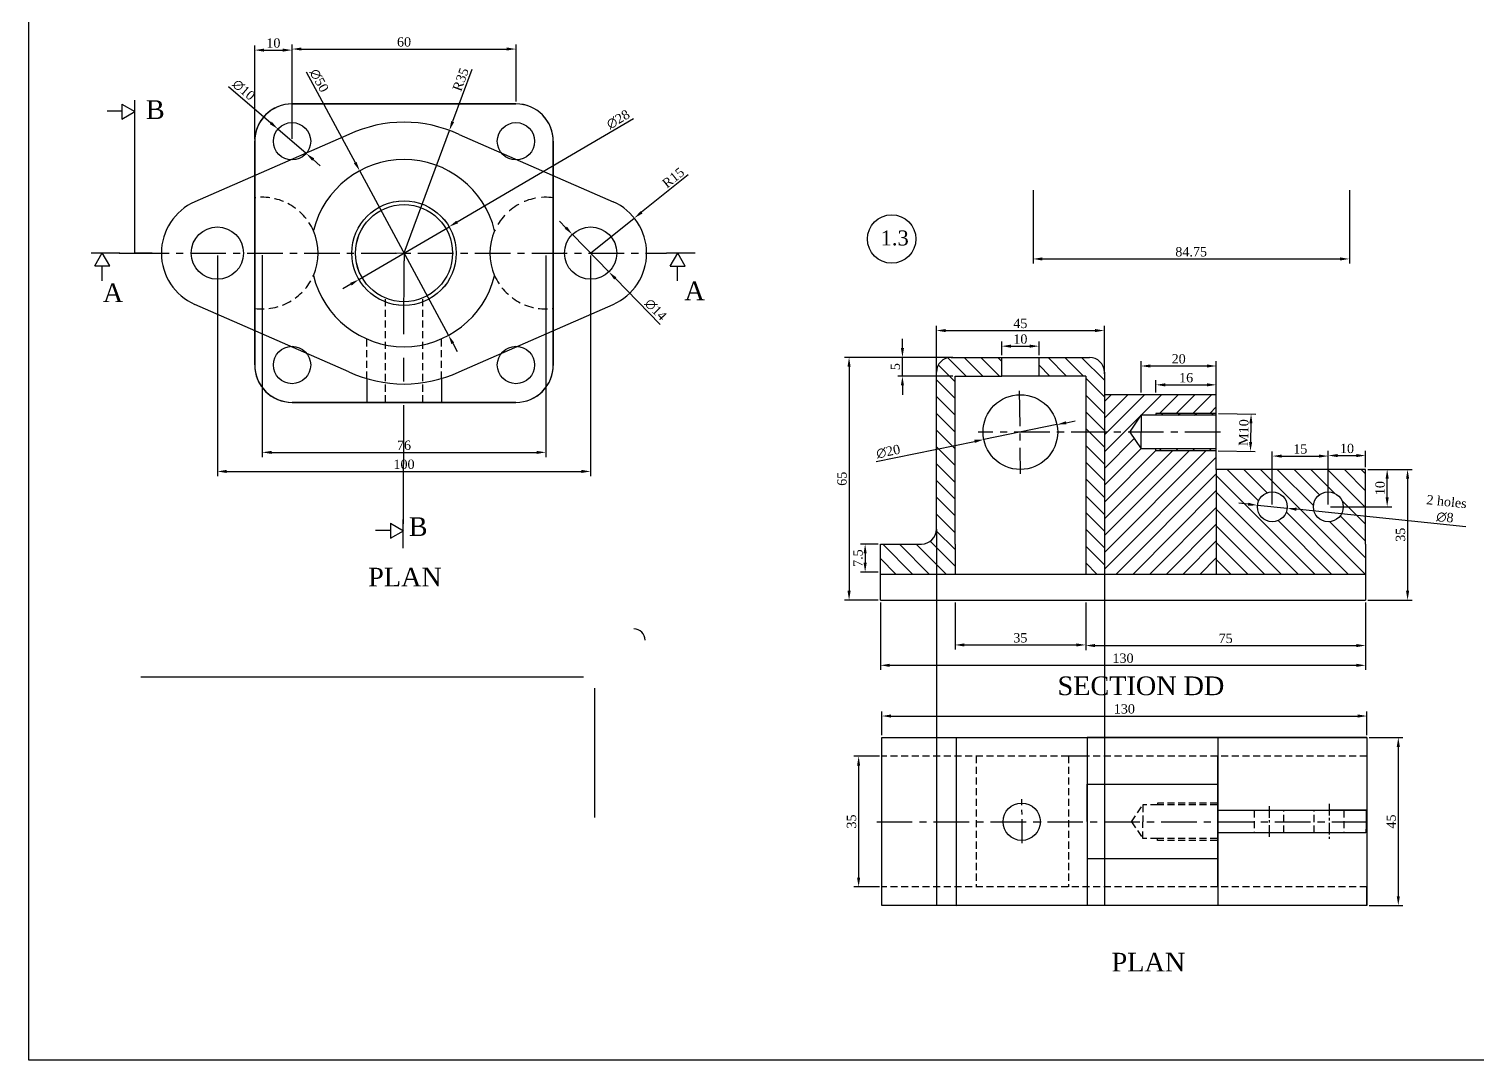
# Model space of a CAD drawing. Header units: millimetres. Extents: x 17593 to 18315, y 2552 to 2968.
# Drawn here: x 17592.6 to 17980.5, y 2551.6 to 2827.7 of the extents above; entities that cross this region are included whole.
import ezdxf

# ---------------------------------------------------------------- set-up
doc = ezdxf.new("R2010")
doc.units = ezdxf.units.MM
doc.linetypes.add('CENTER', pattern=[50.8, 31.75, -6.35, 6.35, -6.35])
doc.linetypes.add('HIDDEN', pattern=[9.525, 6.35, -3.175])
doc.styles.get("Standard").update_dxf_attribs({"font": 'times.ttf'})
doc.dimstyles.new('ISO-25', dxfattribs={"dimtxt": 2.5, "dimasz": 2.5, "dimexe": 1.25, "dimexo": 0.625, "dimtad": 1, "dimdsep": 46, "dimtxsty": 'Standard', "dimcen": 2.5, "dimclrd": 3, "dimclre": 3, "dimclrt": 4, "dimadec": 0, "dimazin": 0, "dimtfac": 1, "dimtmove": 0, "dimatfit": 3, "dimfxl": 1, "dimarcsym": 0})
pattern_1 = [(135, (-50.033, 9.7486), (-2.24506403, -2.24506403), [])]

# ---------------------------------------------------------------- blocks, each defined once
blk = doc.blocks.new('*D1')
at = {"color": 3, "lineweight": -2, "transparency": 16777216}
for p, q in [((17646.1, 2812.28), (17657.41, 2802.5)), ((17666.86, 2794.32), (17659.3, 2800.86)), ((17668.75, 2792.68), (17670.64, 2791.04))]:
    blk.add_line(p, q, dxfattribs=at)
at = {"color": 3, "transparency": 16777216}
for points in [[(17657.68, 2802.81), (17657.13, 2802.18), (17659.3, 2800.86)], [(17669.02, 2793), (17668.48, 2792.37), (17666.86, 2794.32)]]:
    blk.add_solid(points, dxfattribs=at)
at = {"layer": 'Defpoints', "color": 0, "transparency": 16777216}
for p in [(17659.3, 2800.86), (17666.86, 2794.32)]:
    blk.add_point(p, dxfattribs=at)
at = {"color": 4, "transparency": 16777216, "insert": (17650.14, 2811.34), "char_height": 2.5, "attachment_point": 5, "rotation": 319.1203}
blk.add_mtext('∅10', dxfattribs=at)
blk = doc.blocks.new('*D2')
at = {"color": 3, "lineweight": -2, "transparency": 16777216}
for p, q in [((17711.27, 2816.8), (17706.1, 2802.85)), ((17693.08, 2767.68), (17705.24, 2800.5))]:
    blk.add_line(p, q, dxfattribs=at)
at = {"color": 3, "transparency": 16777216}
blk.add_solid([(17705.71, 2802.99), (17706.49, 2802.7), (17705.24, 2800.5)], dxfattribs=at)
at = {"layer": 'Defpoints', "color": 0, "transparency": 16777216}
for p in [(17705.24, 2800.5), (17693.08, 2767.68)]:
    blk.add_point(p, dxfattribs=at)
at = {"color": 4, "transparency": 16777216, "insert": (17708.26, 2814.13), "char_height": 2.5, "attachment_point": 5, "rotation": 69.6741}
blk.add_mtext('R35', dxfattribs=at)
blk = doc.blocks.new('*D3')
at = {"color": 3, "lineweight": -2, "transparency": 16777216}
for p, q in [((17663.08, 2808.21), (17663.08, 2823.53)), ((17665.58, 2822.28), (17720.58, 2822.28)), ((17723.08, 2808.21), (17723.08, 2823.53))]:
    blk.add_line(p, q, dxfattribs=at)
at = {"color": 3, "transparency": 16777216}
for points in [[(17665.58, 2822.7), (17665.58, 2821.87), (17663.08, 2822.28)], [(17720.58, 2822.7), (17720.58, 2821.87), (17723.08, 2822.28)]]:
    blk.add_solid(points, dxfattribs=at)
at = {"layer": 'Defpoints', "color": 0, "transparency": 16777216}
for p in [(17723.08, 2822.28), (17663.08, 2807.59), (17723.08, 2807.59)]:
    blk.add_point(p, dxfattribs=at)
at = {"color": 4, "transparency": 16777216, "insert": (17693.08, 2824.18), "char_height": 2.5, "attachment_point": 5}
blk.add_mtext('60', dxfattribs=at)
blk = doc.blocks.new('*D4')
at = {"color": 3, "lineweight": -2, "transparency": 16777216}
for p, q in [((17653.08, 2798.12), (17653.08, 2823.24)), ((17655.58, 2821.99), (17660.58, 2821.99)), ((17663.08, 2798.21), (17663.08, 2823.24))]:
    blk.add_line(p, q, dxfattribs=at)
at = {"color": 3, "transparency": 16777216}
for points in [[(17655.58, 2822.4), (17655.58, 2821.57), (17653.08, 2821.99)], [(17660.58, 2822.4), (17660.58, 2821.57), (17663.08, 2821.99)]]:
    blk.add_solid(points, dxfattribs=at)
at = {"layer": 'Defpoints', "color": 0, "transparency": 16777216}
for p in [(17663.08, 2821.99), (17653.08, 2797.49), (17663.08, 2797.59)]:
    blk.add_point(p, dxfattribs=at)
at = {"color": 4, "transparency": 16777216, "insert": (17658.08, 2823.88), "char_height": 2.5, "attachment_point": 5}
blk.add_mtext('10', dxfattribs=at)
blk = doc.blocks.new('*D5')
at = {"color": 3, "lineweight": -2, "transparency": 16777216}
for p, q in [((17666.9, 2816.15), (17680.01, 2791.88)), ((17704.96, 2745.69), (17681.2, 2789.68)), ((17706.15, 2743.49), (17707.34, 2741.29))]:
    blk.add_line(p, q, dxfattribs=at)
at = {"color": 3, "transparency": 16777216}
for points in [[(17680.37, 2792.08), (17679.64, 2791.68), (17681.2, 2789.68)], [(17706.51, 2743.69), (17705.78, 2743.29), (17704.96, 2745.69)]]:
    blk.add_solid(points, dxfattribs=at)
at = {"layer": 'Defpoints', "color": 0, "transparency": 16777216}
for p in [(17681.2, 2789.68), (17704.96, 2745.69)]:
    blk.add_point(p, dxfattribs=at)
at = {"color": 4, "transparency": 16777216, "insert": (17670.34, 2813.84), "char_height": 2.5, "attachment_point": 5, "rotation": 298.3773}
blk.add_mtext('∅50', dxfattribs=at)
blk = doc.blocks.new('*D6')
at = {"color": 3, "lineweight": -2, "transparency": 16777216}
for p, q in [((17754.57, 2803.61), (17707.32, 2775.97)), ((17680.99, 2760.57), (17705.16, 2774.71)), ((17678.83, 2759.31), (17676.68, 2758.04))]:
    blk.add_line(p, q, dxfattribs=at)
at = {"color": 3, "transparency": 16777216}
for points in [[(17707.11, 2776.33), (17707.53, 2775.61), (17705.16, 2774.71)], [(17678.62, 2759.66), (17679.05, 2758.95), (17680.99, 2760.57)]]:
    blk.add_solid(points, dxfattribs=at)
at = {"layer": 'Defpoints', "color": 0, "transparency": 16777216}
for p in [(17705.16, 2774.71), (17680.99, 2760.57)]:
    blk.add_point(p, dxfattribs=at)
at = {"color": 4, "transparency": 16777216, "insert": (17750.46, 2803.44), "char_height": 2.5, "attachment_point": 5, "rotation": 30.3264}
blk.add_mtext('∅28', dxfattribs=at)
blk = doc.blocks.new('*D7')
at = {"color": 3, "lineweight": -2, "transparency": 16777216}
for p, q in [((17643.08, 2767.01), (17643.08, 2707.94)), ((17743.08, 2767.01), (17743.08, 2707.94)), ((17645.58, 2709.19), (17740.58, 2709.19))]:
    blk.add_line(p, q, dxfattribs=at)
at = {"color": 3, "transparency": 16777216}
for points in [[(17645.58, 2709.61), (17645.58, 2708.77), (17643.08, 2709.19)], [(17740.58, 2709.61), (17740.58, 2708.77), (17743.08, 2709.19)]]:
    blk.add_solid(points, dxfattribs=at)
at = {"layer": 'Defpoints', "color": 0, "transparency": 16777216}
for p in [(17643.08, 2767.64), (17743.08, 2767.64), (17743.08, 2709.19)]:
    blk.add_point(p, dxfattribs=at)
at = {"color": 4, "transparency": 16777216, "insert": (17693.08, 2711.09), "char_height": 2.5, "attachment_point": 5}
blk.add_mtext('100', dxfattribs=at)
blk = doc.blocks.new('*D8')
at = {"color": 3, "lineweight": -2, "transparency": 16777216}
for p, q in [((17655.08, 2767.06), (17655.08, 2713.04)), ((17731.08, 2766.96), (17731.08, 2713.04)), ((17657.58, 2714.29), (17728.58, 2714.29))]:
    blk.add_line(p, q, dxfattribs=at)
at = {"color": 3, "transparency": 16777216}
for points in [[(17657.58, 2714.7), (17657.58, 2713.87), (17655.08, 2714.29)], [(17728.58, 2714.7), (17728.58, 2713.87), (17731.08, 2714.29)]]:
    blk.add_solid(points, dxfattribs=at)
at = {"layer": 'Defpoints', "color": 0, "transparency": 16777216}
for p in [(17655.08, 2767.69), (17731.08, 2767.59), (17731.08, 2714.29)]:
    blk.add_point(p, dxfattribs=at)
at = {"color": 4, "transparency": 16777216, "insert": (17693.08, 2716.19), "char_height": 2.5, "attachment_point": 5}
blk.add_mtext('76', dxfattribs=at)
blk = doc.blocks.new('*D9')
at = {"color": 3, "lineweight": -2, "transparency": 16777216}
for p, q in [((17769.17, 2788.56), (17756.73, 2778.59)), ((17743.08, 2767.64), (17754.78, 2777.02))]:
    blk.add_line(p, q, dxfattribs=at)
at = {"color": 3, "transparency": 16777216}
blk.add_solid([(17756.47, 2778.91), (17756.99, 2778.26), (17754.78, 2777.02)], dxfattribs=at)
at = {"layer": 'Defpoints', "color": 0, "transparency": 16777216}
for p in [(17754.78, 2777.02), (17743.08, 2767.64)]:
    blk.add_point(p, dxfattribs=at)
at = {"color": 4, "transparency": 16777216, "insert": (17765.22, 2787.82), "char_height": 2.5, "attachment_point": 5, "rotation": 38.732}
blk.add_mtext('R15', dxfattribs=at)
blk = doc.blocks.new('*D10')
at = {"color": 3, "lineweight": -2, "transparency": 16777216}
for p, q in [((17736.45, 2774.44), (17734.71, 2776.23)), ((17738.19, 2772.65), (17747.96, 2762.62)), ((17761.68, 2748.53), (17749.71, 2760.83))]:
    blk.add_line(p, q, dxfattribs=at)
at = {"color": 3, "transparency": 16777216}
for points in [[(17736.75, 2774.73), (17736.15, 2774.15), (17738.19, 2772.65)], [(17750, 2761.12), (17749.41, 2760.54), (17747.96, 2762.62)]]:
    blk.add_solid(points, dxfattribs=at)
at = {"layer": 'Defpoints', "color": 0, "transparency": 16777216}
for p in [(17738.19, 2772.65), (17747.96, 2762.62)]:
    blk.add_point(p, dxfattribs=at)
at = {"color": 4, "transparency": 16777216, "insert": (17760.5, 2752.51), "char_height": 2.5, "attachment_point": 5, "rotation": 314.2421}
blk.add_mtext('∅14', dxfattribs=at)
blk = doc.blocks.new('*D56')
at = {"color": 3, "lineweight": -2, "transparency": 16777216}
for p, q in [((17820.7, 2674.1), (17820.7, 2656.03)), ((17950.7, 2674.1), (17950.7, 2656.03)), ((17823.2, 2657.28), (17948.2, 2657.28))]:
    blk.add_line(p, q, dxfattribs=at)
at = {"color": 3, "transparency": 16777216}
for points in [[(17823.2, 2657.69), (17823.2, 2656.86), (17820.7, 2657.28)], [(17948.2, 2657.69), (17948.2, 2656.86), (17950.7, 2657.28)]]:
    blk.add_solid(points, dxfattribs=at)
at = {"layer": 'Defpoints', "color": 0, "transparency": 16777216}
for p in [(17820.7, 2674.73), (17950.7, 2674.73), (17950.7, 2657.28)]:
    blk.add_point(p, dxfattribs=at)
at = {"color": 4, "transparency": 16777216, "insert": (17885.7, 2659.17), "char_height": 2.5, "attachment_point": 5}
blk.add_mtext('130', dxfattribs=at)
blk = doc.blocks.new('*D57')
at = {"color": 3, "lineweight": -2, "transparency": 16777216}
for p, q in [((17840.07, 2739.73), (17811.06, 2739.73)), ((17812.31, 2737.23), (17812.31, 2677.23)), ((17820.07, 2674.73), (17811.06, 2674.73))]:
    blk.add_line(p, q, dxfattribs=at)
at = {"color": 3, "transparency": 16777216}
for points in [[(17811.89, 2737.23), (17812.73, 2737.23), (17812.31, 2739.73)], [(17811.89, 2677.23), (17812.73, 2677.23), (17812.31, 2674.73)]]:
    blk.add_solid(points, dxfattribs=at)
at = {"layer": 'Defpoints', "color": 0, "transparency": 16777216}
for p in [(17840.7, 2739.73), (17812.31, 2674.73), (17820.7, 2674.73)]:
    blk.add_point(p, dxfattribs=at)
at = {"color": 4, "transparency": 16777216, "insert": (17810.41, 2707.23), "char_height": 2.5, "attachment_point": 5, "rotation": 90}
blk.add_mtext('65', dxfattribs=at)
blk = doc.blocks.new('*D58')
at = {"color": 3, "lineweight": -2, "transparency": 16777216}
for p, q in [((17826.6, 2742.23), (17826.6, 2744.73)), ((17840.07, 2739.73), (17825.35, 2739.73)), ((17826.6, 2734.73), (17826.6, 2739.73)), ((17840.07, 2734.73), (17825.35, 2734.73)), ((17826.6, 2732.23), (17826.6, 2729.73))]:
    blk.add_line(p, q, dxfattribs=at)
at = {"color": 3, "transparency": 16777216}
for points in [[(17826.19, 2742.23), (17827.02, 2742.23), (17826.6, 2739.73)], [(17826.19, 2732.23), (17827.02, 2732.23), (17826.6, 2734.73)]]:
    blk.add_solid(points, dxfattribs=at)
at = {"layer": 'Defpoints', "color": 0, "transparency": 16777216}
for p in [(17826.6, 2739.73), (17840.7, 2739.73), (17840.7, 2734.73)]:
    blk.add_point(p, dxfattribs=at)
at = {"color": 4, "transparency": 16777216, "insert": (17824.71, 2737.23), "char_height": 2.5, "attachment_point": 5, "rotation": 90}
blk.add_mtext('5', dxfattribs=at)
blk = doc.blocks.new('*D59')
at = {"color": 3, "lineweight": -2, "transparency": 16777216}
for p, q in [((17853.2, 2740.35), (17853.2, 2743.97)), ((17863.2, 2740.35), (17863.2, 2743.97)), ((17855.7, 2742.72), (17860.7, 2742.72))]:
    blk.add_line(p, q, dxfattribs=at)
at = {"color": 3, "transparency": 16777216}
for points in [[(17855.7, 2743.14), (17855.7, 2742.31), (17853.2, 2742.72)], [(17860.7, 2743.14), (17860.7, 2742.31), (17863.2, 2742.72)]]:
    blk.add_solid(points, dxfattribs=at)
at = {"layer": 'Defpoints', "color": 0, "transparency": 16777216}
for p in [(17853.2, 2739.73), (17863.2, 2742.72), (17863.2, 2739.73)]:
    blk.add_point(p, dxfattribs=at)
at = {"color": 4, "transparency": 16777216, "insert": (17858.2, 2744.62), "char_height": 2.5, "attachment_point": 5}
blk.add_mtext('10', dxfattribs=at)
blk = doc.blocks.new('*D60')
at = {"color": 3, "lineweight": -2, "transparency": 16777216}
for p, q in [((17868, 2721.72), (17848.4, 2717.73)), ((17870.45, 2722.21), (17872.9, 2722.71)), ((17819.58, 2711.88), (17845.95, 2717.24))]:
    blk.add_line(p, q, dxfattribs=at)
at = {"color": 3, "transparency": 16777216}
for points in [[(17870.36, 2722.62), (17870.53, 2721.81), (17868, 2721.72)], [(17845.86, 2717.65), (17846.03, 2716.83), (17848.4, 2717.73)]]:
    blk.add_solid(points, dxfattribs=at)
at = {"layer": 'Defpoints', "color": 0, "transparency": 16777216}
for p in [(17868, 2721.72), (17848.4, 2717.73)]:
    blk.add_point(p, dxfattribs=at)
at = {"color": 4, "transparency": 16777216, "insert": (17822.8, 2714.5), "char_height": 2.5, "attachment_point": 5, "rotation": 11.4825}
blk.add_mtext('∅20', dxfattribs=at)
blk = doc.blocks.new('*D47')
at = {"color": 3, "lineweight": -2, "transparency": 16777216}
for p, q in [((17840.7, 2674.1), (17840.7, 2661.48)), ((17875.7, 2674.1), (17875.7, 2661.48)), ((17843.2, 2662.73), (17873.2, 2662.73))]:
    blk.add_line(p, q, dxfattribs=at)
at = {"color": 3, "transparency": 16777216}
for points in [[(17843.2, 2663.15), (17843.2, 2662.31), (17840.7, 2662.73)], [(17873.2, 2663.15), (17873.2, 2662.31), (17875.7, 2662.73)]]:
    blk.add_solid(points, dxfattribs=at)
at = {"layer": 'Defpoints', "color": 0, "transparency": 16777216}
for p in [(17840.7, 2674.73), (17875.7, 2674.73), (17875.7, 2662.73)]:
    blk.add_point(p, dxfattribs=at)
at = {"color": 4, "transparency": 16777216, "insert": (17858.2, 2664.63), "char_height": 2.5, "attachment_point": 5}
blk.add_mtext('35', dxfattribs=at)
blk = doc.blocks.new('*D48')
at = {"color": 3, "lineweight": -2, "transparency": 16777216}
for p, q in [((17875.7, 2674.1), (17875.7, 2661.32)), ((17950.7, 2674.1), (17950.7, 2661.32)), ((17878.2, 2662.57), (17948.2, 2662.57))]:
    blk.add_line(p, q, dxfattribs=at)
at = {"color": 3, "transparency": 16777216}
for points in [[(17878.2, 2662.98), (17878.2, 2662.15), (17875.7, 2662.57)], [(17948.2, 2662.98), (17948.2, 2662.15), (17950.7, 2662.57)]]:
    blk.add_solid(points, dxfattribs=at)
at = {"layer": 'Defpoints', "color": 0, "transparency": 16777216}
for p in [(17875.7, 2674.73), (17950.7, 2674.73), (17950.7, 2662.57)]:
    blk.add_point(p, dxfattribs=at)
at = {"color": 4, "transparency": 16777216, "insert": (17913.2, 2664.47), "char_height": 2.5, "attachment_point": 5}
blk.add_mtext('75', dxfattribs=at)
blk = doc.blocks.new('*D61')
at = {"color": 3, "lineweight": -2, "transparency": 16777216}
for p, q in [((17911.32, 2724.71), (17921.26, 2724.54)), ((17919.97, 2722.06), (17919.88, 2717.07)), ((17911.15, 2714.72), (17921.09, 2714.55))]:
    blk.add_line(p, q, dxfattribs=at)
at = {"color": 3, "transparency": 16777216}
for points in [[(17919.55, 2722.07), (17920.38, 2722.06), (17920.01, 2724.56)], [(17919.47, 2717.08), (17920.3, 2717.06), (17919.84, 2714.57)]]:
    blk.add_solid(points, dxfattribs=at)
at = {"layer": 'Defpoints', "color": 0, "transparency": 16777216}
for p in [(17910.7, 2724.72), (17910.53, 2714.73), (17919.84, 2714.57)]:
    blk.add_point(p, dxfattribs=at)
at = {"color": 4, "transparency": 16777216, "insert": (17918.03, 2719.6), "char_height": 2.5, "attachment_point": 5, "rotation": 89.03}
blk.add_mtext('M10', dxfattribs=at)
blk = doc.blocks.new('*D49')
at = {"color": 3, "lineweight": -2, "transparency": 16777216}
for p, q in [((17890.53, 2730.35), (17890.53, 2738.67)), ((17893.03, 2737.42), (17908.2, 2737.42)), ((17910.7, 2730.35), (17910.7, 2738.67))]:
    blk.add_line(p, q, dxfattribs=at)
at = {"color": 3, "transparency": 16777216}
for points in [[(17893.03, 2737.84), (17893.03, 2737), (17890.53, 2737.42)], [(17908.2, 2737.84), (17908.2, 2737), (17910.7, 2737.42)]]:
    blk.add_solid(points, dxfattribs=at)
at = {"layer": 'Defpoints', "color": 0, "transparency": 16777216}
for p in [(17910.7, 2737.42), (17890.53, 2729.73), (17910.7, 2729.73)]:
    blk.add_point(p, dxfattribs=at)
at = {"color": 4, "transparency": 16777216, "insert": (17900.61, 2739.32), "char_height": 2.5, "attachment_point": 5}
blk.add_mtext('20', dxfattribs=at)
blk = doc.blocks.new('*D50')
at = {"color": 3, "lineweight": -2, "transparency": 16777216}
for p, q in [((17894.53, 2730.35), (17894.53, 2733.62)), ((17897.03, 2732.37), (17908.2, 2732.37)), ((17910.7, 2725.35), (17910.7, 2733.62))]:
    blk.add_line(p, q, dxfattribs=at)
at = {"color": 3, "transparency": 16777216}
for points in [[(17897.03, 2732.79), (17897.03, 2731.95), (17894.53, 2732.37)], [(17908.2, 2732.79), (17908.2, 2731.95), (17910.7, 2732.37)]]:
    blk.add_solid(points, dxfattribs=at)
at = {"layer": 'Defpoints', "color": 0, "transparency": 16777216}
for p in [(17910.7, 2732.37), (17894.53, 2729.73), (17910.7, 2724.72)]:
    blk.add_point(p, dxfattribs=at)
at = {"color": 4, "transparency": 16777216, "insert": (17902.61, 2734.27), "char_height": 2.5, "attachment_point": 5}
blk.add_mtext('16', dxfattribs=at)
blk = doc.blocks.new('*D62')
at = {"color": 3, "lineweight": -2, "transparency": 16777216}
for p, q in [((17940.7, 2700.35), (17940.7, 2714.68)), ((17943.2, 2713.43), (17948.2, 2713.43)), ((17950.7, 2710.35), (17950.7, 2714.68))]:
    blk.add_line(p, q, dxfattribs=at)
at = {"color": 3, "transparency": 16777216}
for points in [[(17943.2, 2713.85), (17943.2, 2713.02), (17940.7, 2713.43)], [(17948.2, 2713.85), (17948.2, 2713.02), (17950.7, 2713.43)]]:
    blk.add_solid(points, dxfattribs=at)
at = {"layer": 'Defpoints', "color": 0, "transparency": 16777216}
for p in [(17950.7, 2713.43), (17950.7, 2709.73), (17940.7, 2699.73)]:
    blk.add_point(p, dxfattribs=at)
at = {"color": 4, "transparency": 16777216, "insert": (17945.7, 2715.33), "char_height": 2.5, "attachment_point": 5}
blk.add_mtext('10', dxfattribs=at)
blk = doc.blocks.new('*D63')
at = {"color": 3, "lineweight": -2, "transparency": 16777216}
for p, q in [((17925.7, 2700.35), (17925.7, 2714.55)), ((17928.2, 2713.3), (17938.2, 2713.3)), ((17940.7, 2700.35), (17940.7, 2714.55))]:
    blk.add_line(p, q, dxfattribs=at)
at = {"color": 3, "transparency": 16777216}
for points in [[(17928.2, 2713.71), (17928.2, 2712.88), (17925.7, 2713.3)], [(17938.2, 2713.71), (17938.2, 2712.88), (17940.7, 2713.3)]]:
    blk.add_solid(points, dxfattribs=at)
at = {"layer": 'Defpoints', "color": 0, "transparency": 16777216}
for p in [(17940.7, 2713.3), (17925.7, 2699.73), (17940.7, 2699.73)]:
    blk.add_point(p, dxfattribs=at)
at = {"color": 4, "transparency": 16777216, "insert": (17933.2, 2715.19), "char_height": 2.5, "attachment_point": 5}
blk.add_mtext('15', dxfattribs=at)
blk = doc.blocks.new('*D51')
at = {"color": 3, "lineweight": -2, "transparency": 16777216}
for p, q in [((17951.32, 2709.73), (17957.72, 2709.73)), ((17956.47, 2702.23), (17956.47, 2707.23)), ((17941.32, 2699.73), (17957.72, 2699.73))]:
    blk.add_line(p, q, dxfattribs=at)
at = {"color": 3, "transparency": 16777216}
for points in [[(17956.05, 2707.23), (17956.88, 2707.23), (17956.47, 2709.73)], [(17956.05, 2702.23), (17956.88, 2702.23), (17956.47, 2699.73)]]:
    blk.add_solid(points, dxfattribs=at)
at = {"layer": 'Defpoints', "color": 0, "transparency": 16777216}
for p in [(17950.7, 2709.73), (17956.47, 2709.73), (17940.7, 2699.73)]:
    blk.add_point(p, dxfattribs=at)
at = {"color": 4, "transparency": 16777216, "insert": (17954.57, 2704.73), "char_height": 2.5, "attachment_point": 5, "rotation": 90}
blk.add_mtext('10', dxfattribs=at)
blk = doc.blocks.new('*D52')
at = {"color": 3, "lineweight": -2, "transparency": 16777216}
for p, q in [((17951.32, 2709.73), (17963.19, 2709.73)), ((17961.94, 2707.23), (17961.94, 2677.23)), ((17951.32, 2674.73), (17963.19, 2674.73))]:
    blk.add_line(p, q, dxfattribs=at)
at = {"color": 3, "transparency": 16777216}
for points in [[(17961.52, 2707.23), (17962.35, 2707.23), (17961.94, 2709.73)], [(17961.52, 2677.23), (17962.35, 2677.23), (17961.94, 2674.73)]]:
    blk.add_solid(points, dxfattribs=at)
at = {"layer": 'Defpoints', "color": 0, "transparency": 16777216}
for p in [(17950.7, 2709.73), (17950.7, 2674.73), (17961.94, 2674.73)]:
    blk.add_point(p, dxfattribs=at)
at = {"color": 4, "transparency": 16777216, "insert": (17960.04, 2692.23), "char_height": 2.5, "attachment_point": 5, "rotation": 90}
blk.add_mtext('35', dxfattribs=at)
blk = doc.blocks.new('*D64')
at = {"color": 3, "lineweight": -2, "transparency": 16777216}
for p, q in [((17919.23, 2700.4), (17916.74, 2700.65)), ((17921.72, 2700.14), (17929.67, 2699.31)), ((17977.52, 2694.35), (17932.16, 2699.06))]:
    blk.add_line(p, q, dxfattribs=at)
at = {"color": 3, "transparency": 16777216}
for points in [[(17919.27, 2700.81), (17919.19, 2699.98), (17921.72, 2700.14)], [(17932.2, 2699.47), (17932.12, 2698.64), (17929.67, 2699.31)]]:
    blk.add_solid(points, dxfattribs=at)
at = {"layer": 'Defpoints', "color": 0, "transparency": 16777216}
for p in [(17921.72, 2700.14), (17929.67, 2699.31)]:
    blk.add_point(p, dxfattribs=at)
at = {"color": 4, "transparency": 16777216, "insert": (17972.17, 2698.97), "char_height": 2.5, "attachment_point": 5, "rotation": 354.0836}
blk.add_mtext('2 holes \\P∅8', dxfattribs=at)
blk = doc.blocks.new('*D65')
at = {"color": 3, "lineweight": -2, "transparency": 16777216}
for p, q in [((17835.7, 2735.35), (17835.7, 2748.16)), ((17838.2, 2746.91), (17878.2, 2746.91)), ((17880.7, 2735.35), (17880.7, 2748.16))]:
    blk.add_line(p, q, dxfattribs=at)
at = {"color": 3, "transparency": 16777216}
for points in [[(17838.2, 2747.32), (17838.2, 2746.49), (17835.7, 2746.91)], [(17878.2, 2747.32), (17878.2, 2746.49), (17880.7, 2746.91)]]:
    blk.add_solid(points, dxfattribs=at)
at = {"layer": 'Defpoints', "color": 0, "transparency": 16777216}
for p in [(17880.7, 2746.91), (17835.7, 2734.73), (17880.7, 2734.73)]:
    blk.add_point(p, dxfattribs=at)
at = {"color": 4, "transparency": 16777216, "insert": (17858.2, 2748.8), "char_height": 2.5, "attachment_point": 5}
blk.add_mtext('45', dxfattribs=at)
blk = doc.blocks.new('*D66')
at = {"color": 3, "lineweight": -2, "transparency": 16777216}
for p, q in [((17820.07, 2689.73), (17815.36, 2689.73)), ((17816.61, 2687.23), (17816.61, 2684.73)), ((17820.07, 2682.23), (17815.36, 2682.23))]:
    blk.add_line(p, q, dxfattribs=at)
at = {"color": 3, "transparency": 16777216}
for points in [[(17816.2, 2687.23), (17817.03, 2687.23), (17816.61, 2689.73)], [(17816.2, 2684.73), (17817.03, 2684.73), (17816.61, 2682.23)]]:
    blk.add_solid(points, dxfattribs=at)
at = {"layer": 'Defpoints', "color": 0, "transparency": 16777216}
for p in [(17820.7, 2689.73), (17816.61, 2682.23), (17820.7, 2682.23)]:
    blk.add_point(p, dxfattribs=at)
at = {"color": 4, "transparency": 16777216, "insert": (17814.71, 2685.98), "char_height": 2.5, "attachment_point": 5, "rotation": 90}
blk.add_mtext('7.5', dxfattribs=at)
blk = doc.blocks.new('*D67')
at = {"color": 3, "lineweight": -2, "transparency": 16777216}
for p, q in [((17821.06, 2638.58), (17821.06, 2644.95)), ((17823.56, 2643.7), (17948.56, 2643.7)), ((17951.06, 2638.58), (17951.06, 2644.95))]:
    blk.add_line(p, q, dxfattribs=at)
at = {"color": 3, "transparency": 16777216}
for points in [[(17823.56, 2644.12), (17823.56, 2643.28), (17821.06, 2643.7)], [(17948.56, 2644.12), (17948.56, 2643.28), (17951.06, 2643.7)]]:
    blk.add_solid(points, dxfattribs=at)
at = {"layer": 'Defpoints', "color": 0, "transparency": 16777216}
for p in [(17951.06, 2643.7), (17821.06, 2637.95), (17951.06, 2637.95)]:
    blk.add_point(p, dxfattribs=at)
at = {"color": 4, "transparency": 16777216, "insert": (17886.06, 2645.6), "char_height": 2.5, "attachment_point": 5}
blk.add_mtext('130', dxfattribs=at)
blk = doc.blocks.new('*D68')
at = {"color": 3, "lineweight": -2, "transparency": 16777216}
for p, q in [((17951.68, 2637.95), (17960.7, 2637.95)), ((17959.45, 2635.45), (17959.45, 2595.45)), ((17951.68, 2592.95), (17960.7, 2592.95))]:
    blk.add_line(p, q, dxfattribs=at)
at = {"color": 3, "transparency": 16777216}
for points in [[(17959.04, 2635.45), (17959.87, 2635.45), (17959.45, 2637.95)], [(17959.04, 2595.45), (17959.87, 2595.45), (17959.45, 2592.95)]]:
    blk.add_solid(points, dxfattribs=at)
at = {"layer": 'Defpoints', "color": 0, "transparency": 16777216}
for p in [(17951.06, 2637.95), (17951.06, 2592.95), (17959.45, 2592.95)]:
    blk.add_point(p, dxfattribs=at)
at = {"color": 4, "transparency": 16777216, "insert": (17957.56, 2615.45), "char_height": 2.5, "attachment_point": 5, "rotation": 90}
blk.add_mtext('45', dxfattribs=at)
blk = doc.blocks.new('*D69')
at = {"color": 3, "lineweight": -2, "transparency": 16777216}
for p, q in [((17820.43, 2632.95), (17813.62, 2632.95)), ((17814.87, 2630.45), (17814.87, 2600.45)), ((17820.43, 2597.95), (17813.62, 2597.95))]:
    blk.add_line(p, q, dxfattribs=at)
at = {"color": 3, "transparency": 16777216}
for points in [[(17814.45, 2630.45), (17815.28, 2630.45), (17814.87, 2632.95)], [(17814.45, 2600.45), (17815.28, 2600.45), (17814.87, 2597.95)]]:
    blk.add_solid(points, dxfattribs=at)
at = {"layer": 'Defpoints', "color": 0, "transparency": 16777216}
for p in [(17821.06, 2632.95), (17814.87, 2597.95), (17821.06, 2597.95)]:
    blk.add_point(p, dxfattribs=at)
at = {"color": 4, "transparency": 16777216, "insert": (17812.97, 2615.45), "char_height": 2.5, "attachment_point": 5, "rotation": 90}
blk.add_mtext('35', dxfattribs=at)
blk = doc.blocks.new('*D72')
at = {"color": 3, "lineweight": -2, "transparency": 16777216}
for p, q in [((17861.59, 2784.51), (17861.59, 2764.83)), ((17946.34, 2784.51), (17946.34, 2764.83)), ((17864.09, 2766.08), (17943.84, 2766.08))]:
    blk.add_line(p, q, dxfattribs=at)
at = {"color": 3, "transparency": 16777216}
for points in [[(17864.09, 2766.49), (17864.09, 2765.66), (17861.59, 2766.08)], [(17943.84, 2766.49), (17943.84, 2765.66), (17946.34, 2766.08)]]:
    blk.add_solid(points, dxfattribs=at)
at = {"layer": 'Defpoints', "color": 0, "transparency": 16777216}
for p in [(17861.59, 2785.14), (17946.34, 2785.14), (17946.34, 2766.08)]:
    blk.add_point(p, dxfattribs=at)
at = {"color": 4, "transparency": 16777216, "insert": (17903.96, 2767.98), "char_height": 2.5, "attachment_point": 5}
blk.add_mtext('84.75', dxfattribs=at)

msp = doc.modelspace()

# ---------------------------------------------------------------- hatches: boundary and pattern name
h = msp.add_hatch()
h.set_pattern_fill('ANSI31', color=3, angle=90)
h.set_pattern_definition(pattern_1)
h.paths.add_polyline_path([(17880.696, 2729.725), (17880.696, 2735.725, 0.4142136), (17876.696, 2739.725), (17863.196, 2739.725), (17863.196, 2734.725), (17875.696, 2734.725), (17875.696, 2719.725), (17880.696, 2719.725)])
h.paths.add_polyline_path([(17880.696, 2719.725), (17875.696, 2719.725), (17875.696, 2689.725), (17875.696, 2681.725), (17880.696, 2681.725)])
h.paths.add_polyline_path([(17853.196, 2739.725), (17839.696, 2739.725, 0.4142136), (17835.696, 2735.725), (17835.696, 2693.725, -0.4142136), (17831.696, 2689.725), (17820.696, 2689.725), (17820.696, 2681.725), (17840.696, 2681.725), (17840.696, 2689.725), (17840.696, 2734.725), (17853.196, 2734.725)])
h = msp.add_hatch()
h.set_pattern_fill('ANSI31', color=3)
h.set_pattern_definition([(45, (-50.033, 9.7486), (-2.24506403, 2.24506403), [])])
h.paths.add_polyline_path([(17910.696, 2729.725), (17880.696, 2729.725), (17880.696, 2719.725), (17887.527, 2719.725), (17890.527, 2724.222), (17894.527, 2724.222), (17894.527, 2724.722), (17910.696, 2724.722)])
h.paths.add_polyline_path([(17910.696, 2709.725), (17910.696, 2714.728), (17910.527, 2714.728), (17894.527, 2714.728), (17894.527, 2715.228), (17890.527, 2715.228), (17887.527, 2719.725), (17880.696, 2719.725), (17880.696, 2681.725), (17910.696, 2681.725)])
h = msp.add_hatch()
h.set_pattern_fill('ANSI31', color=3)
h.set_pattern_definition([(45, (-634.2077, -193.703), (-2.24506403, 2.24506403), [])])
h.paths.add_polyline_path([(17910.696, 2724.722), (17910.527, 2724.722), (17894.527, 2724.722), (17894.527, 2724.222), (17910.527, 2724.222), (17910.696, 2724.222)])
h.paths.add_polyline_path([(17910.696, 2715.228), (17910.527, 2715.228), (17894.527, 2715.228), (17894.527, 2714.728), (17910.527, 2714.728), (17910.696, 2714.728)])
h = msp.add_hatch()
h.set_pattern_fill('ANSI31', color=3, angle=90)
h.set_pattern_definition(pattern_1)
h.paths.add_polyline_path([(17950.696, 2681.725), (17950.696, 2689.725), (17950.696, 2709.725), (17910.696, 2709.725), (17910.696, 2681.725)])
h.paths.add_polyline_path([(17921.696, 2699.725, -1), (17929.696, 2699.725, -1)], flags=16)
h.paths.add_polyline_path([(17936.696, 2699.725, -1), (17944.696, 2699.725, -1)], flags=16)

# ---------------------------------------------------------------- linework, layer by layer
at = {"color": 6}
for p, q in [((17617.586, 2805.642), (17613.517, 2805.643)), ((17617.521, 2807.54), (17617.521, 2803.54)), ((17617.521, 2807.54), (17620.985, 2805.54)), ((17620.928, 2800.887), (17620.941, 2808.558)), ((17620.961, 2767.638), (17620.961, 2774.346)), ((17616.903, 2767.622), (17609.232, 2767.634)), ((17610.25, 2764.214), (17612.25, 2767.678)), ((17625.573, 2767.638), (17620.961, 2767.638)), ((17690.845, 2767.683), (17693.106, 2767.637)), ((17693.106, 2767.637), (17693.106, 2765.562)), ((17771.049, 2767.592), (17763.378, 2767.604)), ((17764.395, 2764.184), (17766.395, 2767.648)), ((17610.25, 2764.214), (17614.25, 2764.214)), ((17612.148, 2764.279), (17612.147, 2760.21)), ((17764.395, 2764.184), (17768.395, 2764.184)), ((17766.293, 2764.25), (17766.292, 2760.18)), ((17692.878, 2688.652), (17692.891, 2696.323)), ((17689.536, 2693.407), (17685.467, 2693.408)), ((17689.47, 2695.305), (17689.47, 2691.305)), ((17689.47, 2695.305), (17692.934, 2693.305))]:
    msp.add_line(p, q, dxfattribs=at)
for p, q in [((17617.521, 2803.54), (17620.985, 2805.54)), ((17723.078, 2807.589), (17693.078, 2807.589)), ((17723.078, 2807.588), (17693.078, 2807.589)), ((17653.078, 2737.685), (17653.078, 2797.685)), ((17653.078, 2782.551), (17653.078, 2797.494)), ((17733.077, 2737.684), (17733.077, 2797.684)), ((17733.077, 2782.455), (17733.077, 2797.589)), ((17733.077, 2782.55), (17733.077, 2797.493)), ((17614.25, 2764.214), (17612.25, 2767.678)), ((17768.395, 2764.184), (17766.395, 2767.648)), ((17653.077, 2752.819), (17653.077, 2737.685)), ((17733.077, 2752.818), (17733.077, 2737.684)), ((17733.077, 2752.722), (17733.077, 2737.78)), ((17723.078, 2727.684), (17693.078, 2727.684)), ((17693.078, 2727.684), (17698.078, 2727.684)), ((17698.078, 2727.684), (17703.078, 2727.684)), ((17689.47, 2691.305), (17692.934, 2693.305))]:
    msp.add_line(p, q)
at = {"color": 4}
for p, q in [((17663.077, 2807.589), (17723.077, 2807.589)), ((17723.077, 2807.589), (17663.077, 2807.588)), ((17663.078, 2807.589), (17693.078, 2807.589)), ((17663.078, 2807.589), (17693.078, 2807.589)), ((17723.078, 2807.588), (17663.078, 2807.589)), ((17678.301, 2799.413), (17637.067, 2781.381)), ((17653.078, 2782.456), (17653.078, 2797.59)), ((17653.078, 2797.588), (17653.078, 2737.588)), ((17707.854, 2799.412), (17749.088, 2781.38)), ((17733.078, 2797.587), (17733.076, 2737.587)), ((17678.3, 2735.861), (17637.066, 2753.895)), ((17653.077, 2752.723), (17653.077, 2737.781)), ((17707.854, 2735.861), (17749.088, 2753.893)), ((17839.696, 2739.725), (17853.196, 2739.725)), ((17853.196, 2734.725), (17853.196, 2739.725)), ((17853.196, 2739.725), (17863.196, 2739.725)), ((17863.196, 2739.725), (17876.696, 2739.725)), ((17863.196, 2734.725), (17863.196, 2739.725)), ((17835.696, 2693.725), (17835.696, 2735.725)), ((17880.696, 2735.725), (17880.696, 2729.725)), ((17683.076, 2734.049), (17683.076, 2727.684)), ((17703.078, 2734.049), (17703.078, 2727.684)), ((17840.696, 2689.725), (17840.696, 2734.725)), ((17840.696, 2734.725), (17853.196, 2734.725)), ((17863.196, 2734.725), (17853.196, 2734.725)), ((17875.696, 2734.725), (17863.196, 2734.725)), ((17875.696, 2734.725), (17875.696, 2689.725)), ((17663.076, 2727.685), (17693.076, 2727.684)), ((17723.077, 2727.684), (17663.077, 2727.685)), ((17723.077, 2727.684), (17663.077, 2727.685)), ((17663.077, 2727.685), (17723.077, 2727.684)), ((17663.077, 2727.684), (17723.077, 2727.684)), ((17663.078, 2727.684), (17693.078, 2727.684)), ((17910.696, 2729.725), (17880.696, 2729.725)), ((17880.696, 2729.725), (17880.696, 2681.725)), ((17910.696, 2709.725), (17910.696, 2729.725)), ((17887.527, 2719.725), (17890.527, 2724.222)), ((17894.527, 2724.222), (17890.527, 2724.222)), ((17890.527, 2724.222), (17890.527, 2719.725)), ((17910.527, 2724.722), (17894.527, 2724.722)), ((17894.527, 2724.722), (17894.527, 2724.222)), ((17910.527, 2724.222), (17894.527, 2724.222)), ((17910.527, 2724.722), (17910.696, 2724.722)), ((17910.527, 2724.222), (17910.696, 2724.222)), ((17887.527, 2719.725), (17890.527, 2715.228)), ((17890.527, 2715.228), (17890.527, 2719.725)), ((17894.527, 2715.228), (17890.527, 2715.228)), ((17910.527, 2715.228), (17894.527, 2715.228)), ((17894.527, 2714.728), (17894.527, 2715.228)), ((17910.527, 2714.728), (17894.527, 2714.728)), ((17910.527, 2715.228), (17910.696, 2715.228)), ((17910.527, 2714.728), (17910.696, 2714.728)), ((17950.696, 2709.725), (17910.696, 2709.725)), ((17910.696, 2709.725), (17910.696, 2681.725)), ((17950.696, 2689.725), (17950.696, 2709.725)), ((17835.696, 2693.725), (17835.696, 2592.952)), ((17820.696, 2674.725), (17820.696, 2689.725)), ((17820.696, 2689.725), (17831.696, 2689.725)), ((17840.696, 2689.725), (17840.696, 2681.725)), ((17875.696, 2689.725), (17875.696, 2681.725)), ((17950.696, 2689.725), (17950.696, 2674.725)), ((17820.696, 2681.725), (17840.696, 2681.725)), ((17840.696, 2681.725), (17875.696, 2681.725)), ((17875.696, 2681.725), (17950.696, 2681.725)), ((17880.696, 2681.725), (17880.696, 2592.952)), ((17820.696, 2674.725), (17840.696, 2674.725)), ((17840.696, 2674.725), (17875.696, 2674.725)), ((17875.696, 2674.725), (17950.696, 2674.725)), ((17622.594, 2654.169), (17741.129, 2654.169)), ((17744.129, 2651.169), (17744.129, 2616.495)), ((17821.058, 2637.952), (17951.058, 2637.952)), ((17821.058, 2592.952), (17821.058, 2637.952)), ((17841.058, 2592.856), (17841.058, 2637.952)), ((17951.058, 2637.952), (17876.058, 2637.952)), ((17876.058, 2637.952), (17876.058, 2592.952)), ((17951.058, 2637.952), (17911.058, 2637.952)), ((17911.058, 2637.952), (17911.058, 2592.952)), ((17951.058, 2637.952), (17951.058, 2592.952)), ((17876.058, 2632.952), (17871.058, 2632.952)), ((17911.058, 2597.952), (17911.058, 2632.952)), ((17876.058, 2615.452), (17876.058, 2625.452)), ((17876.058, 2625.452), (17911.058, 2625.452)), ((17911.058, 2625.452), (17911.058, 2605.453)), ((17911.058, 2618.452), (17951.058, 2618.452)), ((17936.897, 2618.452), (17944.897, 2618.452)), ((17950.897, 2618.452), (17940.897, 2618.478)), ((17951.058, 2618.452), (17950.736, 2612.46)), ((17950.897, 2615.456), (17950.897, 2618.452)), ((17950.736, 2612.46), (17911.058, 2612.46)), ((17940.897, 2612.46), (17936.897, 2612.46)), ((17911.058, 2605.453), (17876.058, 2605.453)), ((17951.058, 2592.952), (17951.058, 2597.952)), ((17951.058, 2592.952), (17821.058, 2592.952)), ((17876.058, 2592.952), (17841.058, 2592.856))]:
    msp.add_line(p, q, dxfattribs=at)
at = {"color": 1, "lineweight": -2}
msp.add_line((17620.961, 2774.346), (17620.951, 2800.89), dxfattribs=at)
at = {"color": 1}
msp.add_line((17616.735, 2767.638), (17620.615, 2767.638), dxfattribs=at)
at = {"color": 1, "linetype": 'CENTER', "ltscale": 0.3}
for p, q in [((17620.615, 2767.638), (17763.421, 2767.636)), ((17857.911, 2730.789), (17858.164, 2708.582)), ((17911.802, 2719.725), (17846.888, 2719.725))]:
    msp.add_line(p, q, dxfattribs=at)
at = {"color": 1, "linetype": 'CENTER', "lineweight": -2}
msp.add_line((17692.959, 2695.174), (17693.106, 2765.562), dxfattribs=at)
at = {"color": 3, "linetype": 'HIDDEN', "lineweight": -2, "ltscale": 0.3}
for p, q in [((17688.076, 2727.684), (17688.077, 2755.655)), ((17698.078, 2727.684), (17698.078, 2755.655)), ((17683.076, 2734.049), (17683.076, 2744.676)), ((17703.078, 2734.049), (17703.078, 2744.676)), ((17846.379, 2632.952), (17846.379, 2597.952)), ((17871.058, 2632.952), (17871.058, 2597.952))]:
    msp.add_line(p, q, dxfattribs=at)
at = {"color": 3, "linetype": 'HIDDEN', "ltscale": 0.3}
for p, q in [((17951.058, 2632.952), (17821.058, 2632.952)), ((17887.967, 2615.388), (17890.967, 2619.885)), ((17890.967, 2619.885), (17890.967, 2615.388)), ((17894.967, 2619.885), (17890.967, 2619.885)), ((17910.967, 2620.385), (17894.967, 2620.385)), ((17894.967, 2620.385), (17894.967, 2619.885)), ((17910.967, 2619.885), (17894.967, 2619.885)), ((17887.967, 2615.388), (17890.967, 2610.89)), ((17890.967, 2610.89), (17890.967, 2615.388)), ((17920.817, 2618.452), (17920.817, 2612.46)), ((17928.817, 2612.46), (17928.817, 2618.452)), ((17936.897, 2612.46), (17936.897, 2618.452)), ((17944.897, 2618.452), (17944.897, 2612.46)), ((17894.967, 2610.89), (17890.967, 2610.89)), ((17910.967, 2610.89), (17894.967, 2610.89)), ((17894.967, 2610.39), (17894.967, 2610.89)), ((17910.967, 2610.39), (17894.967, 2610.39)), ((17951.058, 2597.952), (17821.058, 2597.952))]:
    msp.add_line(p, q, dxfattribs=at)
at = {"color": 1, "linetype": 'CENTER', "lineweight": -2, "ltscale": 0.2}
msp.add_line((17858.684, 2609.694), (17858.62, 2621.403), dxfattribs=at)
at = {"color": 4, "linetype": 'HIDDEN', "ltscale": 0.3}
for p, q in [((17910.967, 2620.385), (17911.136, 2620.385)), ((17910.967, 2619.885), (17911.136, 2619.885)), ((17911.058, 2615.452), (17911.058, 2618.452)), ((17910.967, 2610.89), (17911.136, 2610.89)), ((17910.967, 2610.39), (17911.136, 2610.39))]:
    msp.add_line(p, q, dxfattribs=at)
at = {"color": 1, "linetype": 'CENTER', "lineweight": -2, "ltscale": 0.1}
for p, q in [((17924.817, 2619.603), (17924.817, 2611.246)), ((17940.897, 2620.211), (17940.897, 2610.841))]:
    msp.add_line(p, q, dxfattribs=at)
at = {"color": 1, "linetype": 'CENTER', "lineweight": -2, "ltscale": 0.3}
msp.add_line((17819.708, 2615.404), (17952.361, 2615.404), dxfattribs=at)
at = {"color": 6}
msp.add_lwpolyline([(18314.556, 2551.599), (17592.602, 2551.599), (17592.602, 2968.42), (18314.556, 2968.42)], close=True, dxfattribs=at)
at = {"color": 4}
for centre, radius in [((17663.078, 2797.589), 5), ((17723.078, 2797.589), 5), ((17693.077, 2767.636), 14), ((17693.077, 2767.636), 14), ((17693.078, 2767.636), 14), ((17693.078, 2767.636), 14), ((17693.077, 2767.636), 13), ((17693.077, 2767.636), 13), ((17693.078, 2767.636), 13), ((17693.078, 2767.636), 13), ((17823.728, 2771.42), 6.485), ((17643.077, 2767.638), 7), ((17643.077, 2767.638), 7), ((17743.078, 2767.636), 7), ((17663.076, 2737.685), 5), ((17723.078, 2737.684), 5), ((17858.196, 2719.725), 10), ((17925.696, 2699.725), 4), ((17940.696, 2699.725), 4), ((17858.558, 2615.404), 5)]:
    msp.add_circle(centre, radius, dxfattribs=at)
msp.add_circle((17743.078, 2767.636), 7)
for centre, radius, start, end in [((17663.078, 2797.59), 10, 89.99868, 179.99868), ((17723.078, 2797.588), 10, 359.99803, 89.99803), ((17693.077, 2767.682), 35.002, 65.02838, 114.9703), ((17693.077, 2767.684), 25, 89.99868, 166.05169), ((17693.078, 2767.684), 25, 13.80212, 90), ((17643.077, 2767.638), 15, 113.61967, 246.37778), ((17743.078, 2767.636), 15, 293.6209, 66.37902), ((17655.078, 2767.589), 15, 336.31502, 23.82871), ((17731.077, 2767.589), 15, 156.17129, 203.68498), ((17693.077, 2767.589), 25, 193.8008, 269.99868), ((17693.078, 2767.589), 25, 270, 346.053), ((17839.696, 2735.725), 4, 90, 180), ((17876.696, 2735.725), 4, 0, 90), ((17663.076, 2737.685), 10, 179.44972, 269.99868), ((17663.077, 2737.685), 10, 179.99868, 269.99868), ((17663.078, 2737.684), 10, 179.4517, 270.00066), ((17663.078, 2737.685), 10, 179.99934, 269.99934), ((17693.077, 2767.592), 35.002, 245.02838, 294.9703), ((17723.076, 2737.683), 10, 269.99803, 0.54699), ((17831.696, 2693.725), 4, 270, 0), ((17754.66, 2664.007), 3, 0, 90)]:
    msp.add_arc(centre, radius, start, end, dxfattribs=at)
for centre, start, end in [((17663.078, 2797.589), 89.99934, 180.5483), ((17663.078, 2797.589), 89.99868, 180.54764), ((17663.078, 2797.588), 90.00066, 180.00066), ((17723.077, 2797.589), 0, 90), ((17723.078, 2797.589), 359.45104, 90), ((17723.078, 2797.588), 359.45038, 89.99934), ((17723.077, 2737.684), 270, 0), ((17723.077, 2737.684), 269.99934, 359.99934), ((17723.078, 2737.684), 270, 0.54896)]:
    msp.add_arc(centre, 10, start, end)
at = {"color": 3, "linetype": 'HIDDEN', "lineweight": -2, "ltscale": 0.4}
for centre, start, end in [((17655.076, 2767.585), 23.83829, 97.65267), ((17655.076, 2767.688), 262.34864, 336.16302), ((17731.079, 2767.688), 203.83698, 277.65136)]:
    msp.add_arc(centre, 15.003, start, end, dxfattribs=at)
at = {"color": 3, "linetype": 'HIDDEN', "lineweight": -2, "ltscale": 0.5}
msp.add_arc((17731.079, 2767.585), 15.003, 82.34733, 156.16171, dxfattribs=at)
at = {"color": 6}
for points in [[(17617.521, 2807.54), (17617.521, 2803.54), (17620.985, 2805.54), (17617.521, 2807.54)], [(17610.25, 2764.214), (17614.25, 2764.214), (17612.25, 2767.678), (17610.25, 2764.214)], [(17764.395, 2764.184), (17768.395, 2764.184), (17766.395, 2767.648), (17764.395, 2764.184)], [(17689.47, 2695.305), (17689.47, 2691.305), (17692.934, 2693.305), (17689.47, 2695.305)]]:
    msp.add_solid(points, dxfattribs=at)

# ---------------------------------------------------------------- texts
for s, p in [('B', (17623.925, 2803.551)), ('A', (17612.39, 2754.522)), ('A', (17768.202, 2755.038))]:
    msp.add_text(s, height=5, dxfattribs=at).set_placement(p)
at = {"color": 4}
for s, height, p in [('1.3', 4, (17820.75, 2769.701)), ('B', 5, (17694.341, 2691.902)), ('PLAN', 5, (17683.469, 2678.414)), ('SECTION DD', 5, (17868.164, 2649.29)), ('PLAN', 5, (17882.636, 2575.307))]:
    msp.add_text(s, height=height, dxfattribs=at).set_placement(p)

# ---------------------------------------------------------------- dimensions: what is measured, and where the dimension line sits
for base, p1, p2, picture, middle in [((17663.078, 2821.985), (17653.078, 2797.493), (17663.078, 2797.59), '*D4', (17658.078, 2823.882)), ((17723.077, 2822.284), (17663.078, 2807.59), (17723.077, 2807.589), '*D3', (17693.078, 2824.18)), ((17743.078, 2709.192), (17643.077, 2767.638), (17743.078, 2767.636), '*D7', (17693.077, 2711.088)), ((17731.077, 2714.287), (17655.076, 2767.688), (17731.077, 2767.589), '*D8', (17693.077, 2716.188)), ((17880.696, 2746.908), (17835.696, 2734.725), (17880.696, 2734.725), '*D65', (17858.196, 2748.805)), ((17863.196, 2742.724), (17853.196, 2739.725), (17863.196, 2739.725), '*D59', (17858.196, 2744.621)), ((17940.696, 2713.296), (17925.696, 2699.725), (17940.696, 2699.725), '*D63', (17933.196, 2715.192)), ((17950.696, 2713.434), (17940.696, 2699.725), (17950.696, 2709.725), '*D62', (17945.696, 2715.331)), ((17950.696, 2657.277), (17820.696, 2674.725), (17950.696, 2674.725), '*D56', (17885.696, 2659.174)), ((17875.696, 2662.731), (17840.696, 2674.725), (17875.696, 2674.725), '*D47', (17858.196, 2664.627)), ((17950.696, 2662.568), (17875.696, 2674.725), (17950.696, 2674.725), '*D48', (17913.196, 2664.468)), ((17951.058, 2643.701), (17821.058, 2637.952), (17951.058, 2637.952), '*D67', (17886.058, 2645.598))]:
    dim = msp.add_linear_dim(base=base, p1=p1, p2=p2, dimstyle='ISO-25')
    dim.commit()
    dim.dimension.update_dxf_attribs({"geometry": picture, "text_midpoint": middle})
for p1, p2, picture, middle in [((17704.959, 2745.688), (17681.195, 2789.68), '*D5', (17668.641, 2812.92)), ((17666.858, 2794.317), (17659.297, 2800.862), '*D1', (17648.878, 2809.881)), ((17680.993, 2760.568), (17705.161, 2774.705), '*D6', (17751.438, 2801.776)), ((17738.194, 2772.651), (17747.962, 2762.622), '*D10', (17759.12, 2751.164)), ((17867.996, 2721.716), (17848.396, 2717.734), '*D60', (17823.181, 2712.612))]:
    dim = msp.add_diameter_dim_2p(p1=p1, p2=p2, dimstyle='ISO-25')
    dim.commit()
    dim.dimension.update_dxf_attribs({"geometry": picture, "text_midpoint": middle, "dimtype": 163})
for center, mpoint, picture, middle in [((17693.077, 2767.682), (17705.236, 2800.505), '*D2', (17710.037, 2813.467)), ((17743.078, 2767.636), (17754.779, 2777.022), '*D9', (17766.402, 2786.344))]:
    dim = msp.add_radius_dim(center=center, mpoint=mpoint, dimstyle='ISO-25')
    dim.commit()
    dim.dimension.update_dxf_attribs({"geometry": picture, "text_midpoint": middle, "dimtype": 164})
at = {"color": 6}
dim = msp.add_linear_dim(base=(17946.337, 2766.077), p1=(17861.586, 2785.14), p2=(17946.337, 2785.14), dimstyle='ISO-25', dxfattribs=at)
dim.commit()
dim.dimension.update_dxf_attribs({"geometry": '*D72', "text_midpoint": (17903.961, 2767.978)})
for base, p1, p2, picture, middle in [((17826.605, 2739.725), (17840.696, 2734.725), (17840.696, 2739.725), '*D58', (17824.708, 2737.225)), ((17956.465, 2709.725), (17940.696, 2699.725), (17950.696, 2709.725), '*D51', (17954.568, 2704.725)), ((17961.936, 2674.725), (17950.696, 2709.725), (17950.696, 2674.725), '*D52', (17960.039, 2692.225)), ((17959.454, 2592.952), (17951.058, 2637.952), (17951.058, 2592.952), '*D68', (17957.557, 2615.452)), ((17814.865, 2597.952), (17821.058, 2632.952), (17821.058, 2597.952), '*D69', (17812.969, 2615.452))]:
    dim = msp.add_linear_dim(base=base, p1=p1, p2=p2, angle=90, dimstyle='ISO-25')
    dim.commit()
    dim.dimension.update_dxf_attribs({"geometry": picture, "text_midpoint": middle})
for base, p1, p2, picture, middle in [((17812.309, 2674.725), (17840.696, 2739.725), (17820.696, 2674.725), '*D57', (17812.309, 2707.225)), ((17816.613, 2682.225), (17820.696, 2689.725), (17820.696, 2682.225), '*D66', (17816.613, 2685.975))]:
    dim = msp.add_linear_dim(base=base, p1=p1, p2=p2, angle=90, dimstyle='ISO-25')
    dim.commit()
    dim.dimension.update_dxf_attribs({"geometry": picture, "text_midpoint": middle, "dimtype": 160})
for base, p1, p2, text, picture, middle in [((17910.696, 2737.421), (17890.527, 2729.725), (17910.696, 2729.725), '20', '*D49', (17900.611, 2739.318)), ((17910.696, 2732.371), (17894.527, 2729.725), (17910.696, 2724.722), '16', '*D50', (17902.611, 2734.267))]:
    dim = msp.add_linear_dim(base=base, p1=p1, p2=p2, text=text, dimstyle='ISO-25')
    dim.commit()
    dim.dimension.update_dxf_attribs({"geometry": picture, "text_midpoint": middle})
dim = msp.add_aligned_dim(p1=(17910.696, 2724.722), p2=(17910.527, 2714.728), distance=9.314, text='M<>', dimstyle='ISO-25')
dim.commit()
dim.dimension.update_dxf_attribs({"geometry": '*D61', "text_midpoint": (17918.028, 2719.6)})
dim = msp.add_diameter_dim_2p(p1=(17921.717, 2700.137), p2=(17929.675, 2699.313), text='2 holes \\P<>', dimstyle='ISO-25')
dim.commit()
dim.dimension.update_dxf_attribs({"geometry": '*D64', "text_midpoint": (17971.751, 2694.953), "dimtype": 163})

doc.saveas('drawing.dxf')
